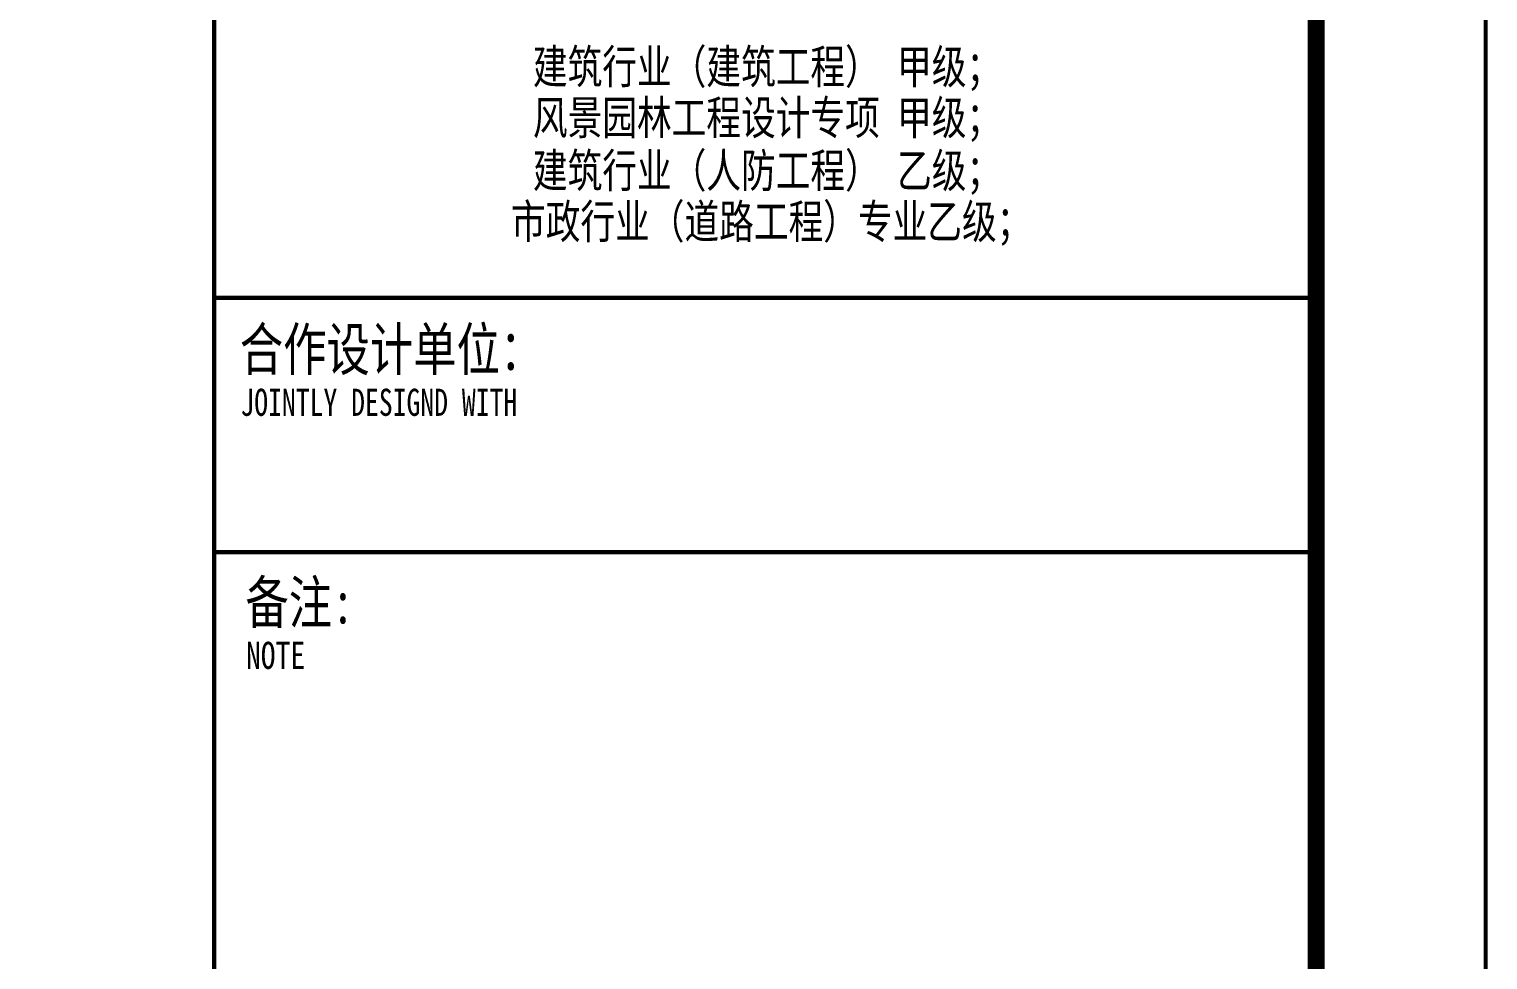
# Model space of a CAD drawing. Extents: x 1738711 to 2346805, y 1189731 to 2516152.
# Drawn here: x 2011097 to 2024002, y 1720501 to 1728736 of the extents above; entities that cross this region are included whole.
import ezdxf
from ezdxf.enums import TextEntityAlignment as Align

# ---------------------------------------------------------------- set-up
doc = ezdxf.new("R2010")
doc.units = 0
doc.header["$LTSCALE"] = 1000
doc.header["$MEASUREMENT"] = 0
doc.layers.add('TK', color=4, linetype='Continuous')
doc.styles.add('宋体', font='SIMSUN.TTF', dxfattribs={"width": 0.75})
doc.styles.add('黑体', font='simhei_0.ttf', dxfattribs={"width": 0.9})

# ---------------------------------------------------------------- blocks, each defined once
blk = doc.blocks.new('资质')
at = {"layer": 'TK', "color": 7, "const_width": 25}
blk.add_lwpolyline([(250, 8700), (6750, 8700), (6750, 0), (250, 0)], close=True, dxfattribs=at)
at = {"layer": 'TK', "color": 7, "style": '宋体', "width": 0.75}
for s, p in [('建筑行业（建筑工程） 甲级；', (2130.2, 1263.2)), ('风景园林工程设计专项 甲级；', (2130.2, 963.2)), ('建筑行业（人防工程） 乙级；', (2130.2, 651)), ('市政行业（道路工程）专业乙级；', (2001.2, 350.3))]:
    blk.add_text(s, height=200, dxfattribs=at).set_placement(p)
blk = doc.blocks.new('hjashrtahreahe')
at = {"layer": 'TK', "color": 7, "const_width": 25}
blk.add_lwpolyline([(0, 59400), (84100, 59400), (84100, 0), (0, 0)], close=True, dxfattribs=at)
at = {"layer": 'TK', "color": 3, "const_width": 100}
blk.add_lwpolyline([(2500, 1000), (2500, 58400), (83100, 58400), (83100, 1000)], close=True, dxfattribs=at)
at = {"layer": 'TK', "color": 7, "const_width": 25}
for points in [[(76600, 58400), (76600, 1000)], [(76600, 49700), (83100, 49700)], [(76600, 48200), (83100, 48200)]]:
    blk.add_lwpolyline(points, dxfattribs=at)
at = {"layer": 'TK', "color": 1}
blk.add_blockref('资质', (76350, 49700), dxfattribs=at)
at = {"layer": 'TK', "color": 7}
for s, height, style, width, p in [('合作设计单位：', 250, '宋体', 0.75, (76751.3, 49271.6)), ('JOINTLY DESIGND WITH', 160, '宋体', 0.75, (76755.1, 49003.6)), ('备注:', 250, '宋体', 0.75, (76784.5, 47778.8)), ('NOTE', 160, '黑体', 0.8, (76788.3, 47510.8))]:
    blk.add_text(s, height=height, dxfattribs=dict(at, style=style, width=width)).set_placement(p)
at = {"layer": 'TK', "style": '宋体', "width": 0.75}
for tag, height, p in [('项目负责人', 350, (6002.9, 57088.7)), ('专业负责人', 350, (6002.9, 56223.7)), ('设计人', 350, (6002.9, 55419.4)), ('版号1', 250, (77303.9, 22193.4)), ('时间1', 250, (82405.3, 22193.4)), ('版号2', 250, (77303.9, 21593.4)), ('时间2', 250, (82405.3, 21593.4)), ('版号3', 250, (77303.9, 20993.4)), ('时间3', 250, (82405.3, 20993.4)), ('建筑会签', 0.0001, (78977.9, 2403.2)), ('电气会签', 0.0001, (82127.9, 2403.2)), ('结构会签', 0.0001, (78977.9, 1803.2)), ('暖通会签', 0.0001, (82127.9, 1803.2)), ('给排水会签', 0.0001, (78977.9, 1249.5)), ('智能化会签', 0.0001, (82127.9, 1249.5))]:
    blk.add_attdef(tag, text='', height=height, dxfattribs=at).set_placement(p, align=Align.CENTER)
for tag, p in [('合作设计单位', (80815.9, 48985.9)), ('版号说明1', (79853.9, 22318.2)), ('版号说明2', (79853.9, 21718.2)), ('版号说明3', (79853.9, 21118.2)), ('浙江绿储科技有限公司', (80545.2, 16035.9)), ('百兆瓦级集中式熔盐储能关键', (80545.2, 14953.2)), ('设备研发及制造基地项目', (80545.2, 14603.3)), ('1#研发楼', (80545.2, 13635.9)), ('图名', (80545.2, 12435.9)), ('工程编号', (78977.9, 11460.9)), ('子项编号', (82127.9, 11460.9)), ('建筑', (78977.9, 10710.9)), ('图号', (82127.9, 10710.9)), ('施工图', (78977.9, 9960.9)), ('2023.03', (82127.9, 9960.9)), ('审定', (79352.9, 8460.9)), ('审核', (79352.9, 7710.9)), ('工程负责', (79352.9, 6960.9)), ('专业负责', (79352.9, 6210.9)), ('设计', (79352.9, 5460.9)), ('制图', (79352.9, 4710.9)), ('校对', (79352.9, 3960.9))]:
    blk.add_attdef(tag, text='', height=250, dxfattribs=at).set_placement(p, align=Align.MIDDLE_CENTER)

msp = doc.modelspace()

# ---------------------------------------------------------------- block references
at = {"xscale": 1.5, "yscale": 1.5, "zscale": 1.5}
msp.add_blockref('hjashrtahreahe', (1897833.1, 1651809.1), dxfattribs=at)

doc.saveas('drawing.dxf')
